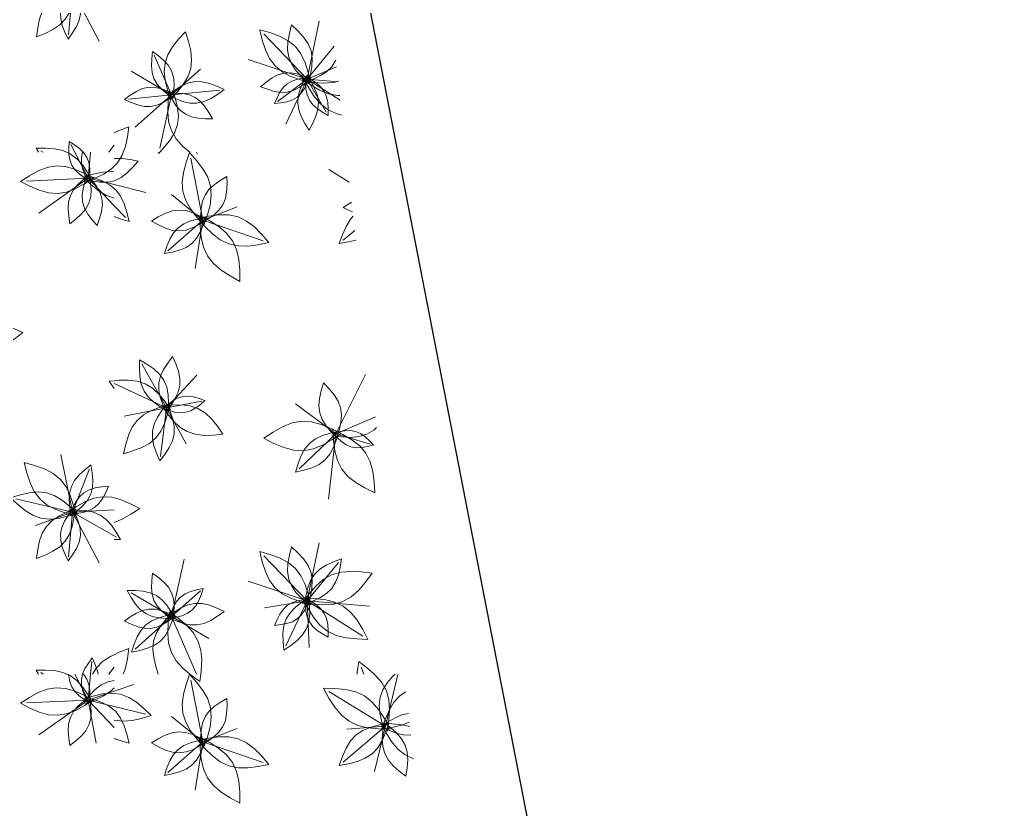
# Model space of a CAD drawing. Header units: metres. Extents: x 0 to 46.1, y -33.1 to 1.9.
# Drawn here: x 41.637 to 45.36, y -14.52 to -11.491 of the extents above; entities that cross this region are included whole.
import ezdxf

# ---------------------------------------------------------------- set-up
doc = ezdxf.new("R2010")
doc.units = ezdxf.units.M
doc.header["$LTSCALE"] = 0.02
doc.layers.add('AB_EXT_MASSIF', color=8, linetype='Continuous', lineweight=9)
doc.layers.add('SITE', color=7, linetype='Continuous', lineweight=25, true_color=0x000000)

msp = doc.modelspace()

# ---------------------------------------------------------------- linework, layer by layer
at = {"layer": 'AB_EXT_MASSIF', "lineweight": 9, "true_color": 0x606060, "transparency": 33554597}
for points in [[(41.8504, -11.3666), (41.8458, -11.4013), (41.8391, -11.4343), (41.8284, -11.4643), (41.8127, -11.4903), (41.7915, -11.512), (41.7651, -11.5298), (41.7348, -11.5446), (41.7024, -11.5577), (41.707, -11.5231), (41.7137, -11.4901), (41.7244, -11.4601), (41.7401, -11.4341), (41.7613, -11.4123), (41.7877, -11.3945), (41.818, -11.3798), (41.8504, -11.3666)], [(41.8412, -11.366), (41.8536, -11.3923), (41.8638, -11.4184), (41.8698, -11.4442), (41.8705, -11.4695), (41.8654, -11.4943), (41.855, -11.5186), (41.8404, -11.5426), (41.8237, -11.5663), (41.8113, -11.54), (41.8011, -11.5139), (41.7951, -11.4881), (41.7944, -11.4628), (41.7995, -11.438), (41.8099, -11.4137), (41.8245, -11.3897), (41.8412, -11.366)], [(41.84, -11.38), (41.8251, -11.5503)], [(41.84, -11.38), (41.9419, -11.574)], [(42.74, -11.72), (42.7856, -11.4974)], [(42.216, -11.7981), (42.2043, -11.7616), (42.1954, -11.7257), (42.1919, -11.691), (42.1953, -11.6578), (42.2061, -11.6262), (42.2239, -11.5962), (42.247, -11.5673), (42.273, -11.539), (42.2847, -11.5756), (42.2936, -11.6115), (42.2971, -11.6462), (42.2937, -11.6794), (42.2829, -11.711), (42.2651, -11.741), (42.242, -11.7699), (42.216, -11.7981)], [(42.7537, -11.7343), (42.7144, -11.723), (42.6774, -11.7096), (42.6446, -11.6922), (42.6172, -11.6695), (42.5957, -11.6412), (42.5797, -11.6077), (42.5678, -11.5702), (42.5582, -11.5305), (42.5974, -11.5417), (42.6344, -11.5551), (42.6673, -11.5726), (42.6946, -11.5952), (42.7161, -11.6235), (42.7322, -11.657), (42.7441, -11.6946), (42.7537, -11.7343)], [(42.7445, -11.7357), (42.7202, -11.7124), (42.6983, -11.6884), (42.681, -11.6631), (42.6697, -11.6361), (42.6649, -11.6072), (42.666, -11.5766), (42.6717, -11.5447), (42.6799, -11.512), (42.7042, -11.5353), (42.7261, -11.5592), (42.7434, -11.5845), (42.7547, -11.6116), (42.7595, -11.6404), (42.7584, -11.6711), (42.7527, -11.703), (42.7445, -11.7357)], [(42.74, -11.72), (42.5738, -11.5468)], [(42.2255, -11.7925), (42.2027, -11.7759), (42.182, -11.7583), (42.1649, -11.7392), (42.1526, -11.7181), (42.1454, -11.6946), (42.143, -11.6691), (42.1443, -11.642), (42.1475, -11.614), (42.1702, -11.6307), (42.191, -11.6482), (42.2081, -11.6673), (42.2204, -11.6884), (42.2276, -11.7119), (42.2299, -11.7374), (42.2287, -11.7645), (42.2255, -11.7925)], [(42.74, -11.72), (42.8437, -11.5932)], [(42.22, -11.78), (42.1537, -11.6283)], [(42.74, -11.72), (42.5134, -11.6442)], [(42.8497, -11.6472), (42.8492, -11.6486), (42.8339, -11.6723), (42.8137, -11.692), (42.7888, -11.7078), (42.7604, -11.7208), (42.7301, -11.7321)], [(42.22, -11.78), (42.0648, -11.6889)], [(42.22, -11.78), (42.3308, -11.6816)], [(42.74, -11.72), (42.8525, -11.6722)], [(42.7534, -11.7178), (42.7317, -11.7357), (42.7096, -11.7514), (42.6869, -11.7632), (42.6634, -11.7698), (42.639, -11.7709), (42.6137, -11.7669), (42.5878, -11.759), (42.5616, -11.7489), (42.5833, -11.7311), (42.6054, -11.7154), (42.6281, -11.7036), (42.6516, -11.6969), (42.676, -11.6958), (42.7013, -11.6998), (42.7272, -11.7078), (42.7534, -11.7178)], [(42.7494, -11.713), (42.7399, -11.7353), (42.7294, -11.7561), (42.7168, -11.7742), (42.7015, -11.7888), (42.6832, -11.7994), (42.6623, -11.8065), (42.6394, -11.8108), (42.6153, -11.8136), (42.6247, -11.7913), (42.6353, -11.7704), (42.6479, -11.7523), (42.6632, -11.7378), (42.6814, -11.7272), (42.7023, -11.7201), (42.7253, -11.7158), (42.7494, -11.713)], [(42.74, -11.72), (42.626, -11.8056)], [(42.74, -11.72), (42.658, -11.8925)], [(42.7394, -11.7053), (42.7557, -11.7309), (42.7697, -11.7566), (42.7793, -11.7825), (42.7834, -11.8086), (42.7814, -11.8349), (42.7738, -11.8615), (42.762, -11.8882), (42.7478, -11.915), (42.7315, -11.8894), (42.7175, -11.8637), (42.7078, -11.8378), (42.7037, -11.8117), (42.7057, -11.7854), (42.7133, -11.7589), (42.7252, -11.7321), (42.7394, -11.7053)], [(42.8648, -11.7828), (42.8563, -11.7831), (42.8216, -11.7762), (42.7874, -11.7618), (42.7538, -11.7417), (42.7204, -11.7184)], [(42.8586, -11.7273), (42.8417, -11.7323), (42.8035, -11.7355), (42.763, -11.7332), (42.7212, -11.728)], [(42.8731, -11.8575), (42.8512, -11.852), (42.8176, -11.8358), (42.7885, -11.8123), (42.7638, -11.7822), (42.7422, -11.7469), (42.7225, -11.7089)], [(42.734, -11.7096), (42.7556, -11.722), (42.7755, -11.7353), (42.7924, -11.7504), (42.8053, -11.7678), (42.8139, -11.7877), (42.8186, -11.8099), (42.8201, -11.8339), (42.82, -11.8588), (42.7984, -11.8464), (42.7785, -11.833), (42.7616, -11.8179), (42.7486, -11.8005), (42.74, -11.7806), (42.7354, -11.7584), (42.7339, -11.7345), (42.734, -11.7096)], [(42.74, -11.72), (42.8131, -11.8468)], [(42.74, -11.72), (42.8667, -11.8002)], [(42.74, -11.72), (42.8589, -11.7297)], [(42.2336, -11.7787), (42.2107, -11.7952), (42.1875, -11.8096), (42.164, -11.82), (42.1399, -11.8252), (42.1153, -11.8247), (42.0902, -11.8191), (42.0647, -11.8095), (42.039, -11.7977), (42.0619, -11.7812), (42.0851, -11.7668), (42.1086, -11.7564), (42.1327, -11.7512), (42.1573, -11.7516), (42.1824, -11.7573), (42.2079, -11.7669), (42.2336, -11.7787)], [(42.2237, -11.7631), (42.2346, -11.7971), (42.2429, -11.8306), (42.2462, -11.8629), (42.243, -11.8938), (42.2329, -11.9232), (42.2163, -11.9512), (42.1948, -11.9781), (42.1747, -12)], [(42.2048, -11.7815), (42.2304, -11.763), (42.2563, -11.747), (42.2826, -11.7354), (42.3094, -11.7296), (42.3369, -11.73), (42.3649, -11.7363), (42.3934, -11.7471), (42.4221, -11.7602), (42.3965, -11.7787), (42.3707, -11.7947), (42.3444, -11.8063), (42.3175, -11.8121), (42.29, -11.8117), (42.262, -11.8054), (42.2335, -11.7946), (42.2048, -11.7815)], [(42.2899, -12), (42.2636, -11.9778), (42.2379, -11.9491), (42.2194, -11.9173), (42.2087, -11.8822), (42.2051, -11.8439), (42.207, -11.8032), (42.2118, -11.7613)], [(42.22, -11.78), (42.4047, -11.7619)], [(42.22, -11.78), (42.0546, -11.7962)], [(42.22, -11.78), (42.0801, -11.9042)], [(42.22, -11.78), (42.1749, -11.9851)], [(42.2082, -11.7731), (42.2364, -11.7732), (42.2636, -11.7752), (42.2887, -11.7806), (42.3111, -11.7905), (42.3307, -11.8053), (42.3477, -11.8245), (42.3626, -11.8473), (42.3765, -11.8718), (42.3483, -11.8717), (42.3212, -11.8698), (42.2961, -11.8643), (42.2736, -11.8544), (42.254, -11.8397), (42.237, -11.8204), (42.2221, -11.7977), (42.2082, -11.7731)], [(42, -11.9259), (42.0197, -11.9165), (42.0561, -11.9022), (42.0506, -11.941), (42.0428, -11.9779), (42.0347, -12)], [(41.7101, -12), (41.7015, -11.9849), (41.7371, -11.9849), (41.7715, -11.9872), (41.8032, -11.9938), (41.8174, -12)], [(41.8266, -12), (41.8263, -11.9836), (41.8276, -11.959), (41.8484, -11.9722), (41.8674, -11.9864), (41.8812, -12)], [(41.8487, -12), (41.8338, -11.9711)], [(41.9789, -12), (42, -11.9733)], [(41.7275, -12), (41.7185, -11.9948)], [(41.8174, -12), (41.8317, -12.0062), (41.8566, -12.0248), (41.8782, -12.049), (41.8973, -12.0777), (41.9149, -12.1087)], [(41.9054, -12.1106), (41.8847, -12.0973), (41.8656, -12.0832), (41.8496, -12.0674), (41.8377, -12.0496), (41.8302, -12.0295), (41.8267, -12.0073), (41.8266, -12)], [(41.9, -12.1), (41.8487, -12)], [(41.8988, -12.1122), (41.8883, -12.0892), (41.8797, -12.0664), (41.8746, -12.0439), (41.8742, -12.0219), (41.8788, -12.0004), (41.879, -12)], [(41.8812, -12), (41.8834, -12.0022), (41.8953, -12.02), (41.9029, -12.0401), (41.9064, -12.0622), (41.9067, -12.086), (41.9054, -12.1106)], [(41.9, -12.1), (41.9097, -12)], [(42.0347, -12), (42.0305, -12.0114), (42.0126, -12.0404), (42, -12.0531)], [(42, -12.0248), (42.0021, -12.0243), (42.0309, -12.0239), (42.0611, -12.0278), (42.0921, -12.0339), (42.0714, -12.0578), (42.05, -12.0794), (42.0271, -12.0968), (42.0023, -12.1087), (42, -12.1092)], [(42.1747, -12), (42.1706, -12.0044), (42.1692, -12)], [(42.3438, -12.2795), (42.3167, -12.2487), (42.2927, -12.2172), (42.2744, -12.1847), (42.2635, -12.1506), (42.2607, -12.115), (42.2653, -12.0779), (42.2756, -12.0398), (42.289, -12.0009), (42.3161, -12.0318), (42.3401, -12.0632), (42.3585, -12.0958), (42.3694, -12.1298), (42.3722, -12.1654), (42.3676, -12.2025), (42.3572, -12.2407), (42.3438, -12.2795)], [(42.34, -12.26), (42.2934, -12.0232)], [(42.3161, -12), (42.3194, -12.0076)], [(41.9195, -12.0991), (41.8856, -12.1209), (41.8517, -12.1397), (41.8174, -12.1527), (41.7829, -12.1583), (41.7479, -12.1559), (41.7126, -12.146), (41.6771, -12.1305), (41.6414, -12.1119), (41.6753, -12.0901), (41.7092, -12.0713), (41.7435, -12.0583), (41.778, -12.0527), (41.813, -12.0551), (41.8482, -12.0649), (41.8838, -12.0805), (41.9195, -12.0991)], [(42, -12.0531), (41.9886, -12.0646), (41.9588, -12.0843), (41.9247, -12.1005), (41.8882, -12.1149)], [(41.9, -12.1), (41.6637, -12.1108)], [(41.9, -12.1), (41.7117, -12.2336)], [(41.9053, -12.0869), (41.9095, -12.1158), (41.9116, -12.1439), (41.9099, -12.1704), (41.9032, -12.195), (41.891, -12.2173), (41.8739, -12.2377), (41.8529, -12.2564), (41.8298, -12.2744), (41.8256, -12.2455), (41.8235, -12.2174), (41.8252, -12.1908), (41.8319, -12.1663), (41.8441, -12.1439), (41.8612, -12.1236), (41.8822, -12.1048), (41.9053, -12.0869)], [(41.8974, -12.0864), (41.9162, -12.108), (41.9328, -12.13), (41.9454, -12.1528), (41.9529, -12.1765), (41.9547, -12.2014), (41.9514, -12.2272), (41.944, -12.2538), (41.9345, -12.2808), (41.9157, -12.2592), (41.8991, -12.2372), (41.8865, -12.2144), (41.879, -12.1906), (41.8772, -12.1658), (41.8806, -12.14), (41.8879, -12.1134), (41.8974, -12.0864)], [(41.8818, -12.0955), (41.9189, -12.0846), (41.9554, -12.0765), (41.9906, -12.0737), (42, -12.0749)], [(42, -12.1768), (41.9999, -12.1768), (41.9682, -12.1651), (41.9383, -12.1464), (41.9097, -12.1224), (41.8818, -12.0955)], [(41.8882, -12.0876), (41.9222, -12.0975), (41.9542, -12.1093), (41.9826, -12.1245), (42, -12.1391)], [(41.9, -12.1), (42, -12.2052)], [(41.9, -12.1), (42, -12.1244)], [(42.3331, -12.2725), (42.3324, -12.243), (42.3337, -12.2145), (42.3387, -12.188), (42.3484, -12.1642), (42.3634, -12.1432), (42.3831, -12.1249), (42.4065, -12.1086), (42.4319, -12.0933), (42.4326, -12.1229), (42.4313, -12.1514), (42.4263, -12.1779), (42.4165, -12.2017), (42.4016, -12.2227), (42.3819, -12.241), (42.3585, -12.2573), (42.3331, -12.2725)], [(42.9016, -12.1148), (42.8234, -12.0666)], [(42, -12.1092), (41.9755, -12.1146), (41.9467, -12.115), (41.9165, -12.1111), (41.8855, -12.105)], [(42, -12.1244), (42.1213, -12.1541)], [(42, -12.1391), (42.0063, -12.1443), (42.0248, -12.1689), (42.0386, -12.1981), (42.0487, -12.2306), (42.0569, -12.2651), (42.0229, -12.2552), (42, -12.2467)], [(42.34, -12.26), (42.2192, -12.1626)], [(42, -12.2052), (42.0434, -12.2509)], [(42.34, -12.26), (42.4711, -12.2093)], [(42.9143, -12.2287), (42.901, -12.2233), (42.8783, -12.2124), (42.8991, -12.1981), (42.9102, -12.1915)], [(42.3548, -12.2597), (42.3287, -12.2756), (42.3025, -12.2892), (42.2762, -12.2984), (42.2498, -12.302), (42.2233, -12.2995), (42.1967, -12.2913), (42.17, -12.2788), (42.1432, -12.2639), (42.1693, -12.248), (42.1955, -12.2344), (42.2218, -12.2252), (42.2482, -12.2216), (42.2747, -12.2241), (42.3013, -12.2323), (42.3281, -12.2448), (42.3548, -12.2597)], [(42.3511, -12.2503), (42.3413, -12.2791), (42.3301, -12.3062), (42.3159, -12.3301), (42.2981, -12.3497), (42.2763, -12.3647), (42.2508, -12.3755), (42.2224, -12.383), (42.1925, -12.3888), (42.2023, -12.36), (42.2135, -12.3329), (42.2277, -12.309), (42.2455, -12.2894), (42.2673, -12.2744), (42.2928, -12.2636), (42.3212, -12.2561), (42.3511, -12.2503)], [(42.3209, -12.2535), (42.3617, -12.2453), (42.4015, -12.2402), (42.4394, -12.2406), (42.4748, -12.2483), (42.5075, -12.2638), (42.5377, -12.2867), (42.566, -12.3151), (42.5933, -12.3466), (42.5525, -12.3547), (42.5127, -12.3599), (42.4748, -12.3595), (42.4394, -12.3518), (42.4067, -12.3362), (42.3765, -12.3133), (42.3482, -12.2849), (42.3209, -12.2535)], [(42.3293, -12.2423), (42.3668, -12.2628), (42.4014, -12.285), (42.4309, -12.3103), (42.4536, -12.3396), (42.4691, -12.3734), (42.4777, -12.4113), (42.4812, -12.4523), (42.4819, -12.495), (42.4445, -12.4745), (42.4098, -12.4523), (42.3804, -12.427), (42.3576, -12.3976), (42.3422, -12.3639), (42.3335, -12.326), (42.33, -12.285), (42.3293, -12.2423)], [(42.9263, -12.337), (42.8987, -12.3439), (42.8632, -12.3503), (42.8752, -12.3163), (42.889, -12.2844), (42.9061, -12.2563), (42.9162, -12.2456)], [(42.34, -12.26), (42.2052, -12.3777)], [(42.34, -12.26), (42.3111, -12.4453)], [(42.34, -12.26), (42.5715, -12.3391)], [(42.9222, -12.3001), (42.8784, -12.3374)], [(41.3597, -12.7222), (41.3937, -12.6972), (41.4281, -12.6754), (41.4632, -12.6596), (41.499, -12.6515), (41.5358, -12.6519), (41.5734, -12.66), (41.6116, -12.674), (41.6501, -12.6913), (41.6161, -12.7163), (41.5817, -12.738), (41.5466, -12.7539), (41.5108, -12.7619), (41.474, -12.7616), (41.4364, -12.7535), (41.3982, -12.7394), (41.3597, -12.7222)], [(42.2077, -12.9939), (42.1795, -12.9771), (42.1535, -12.959), (42.1315, -12.9387), (42.1149, -12.9155), (42.104, -12.889), (42.0984, -12.8597), (42.0969, -12.828), (42.0975, -12.7952), (42.1258, -12.812), (42.1518, -12.8301), (42.1737, -12.8504), (42.1904, -12.8736), (42.2013, -12.9), (42.2069, -12.9294), (42.2084, -12.9611), (42.2077, -12.9939)], [(42.1982, -12.9948), (42.1861, -12.9665), (42.1763, -12.9385), (42.1708, -12.911), (42.171, -12.8842), (42.1773, -12.8582), (42.1892, -12.8328), (42.2055, -12.808), (42.2241, -12.7835), (42.2362, -12.8118), (42.246, -12.8398), (42.2515, -12.8673), (42.2513, -12.8941), (42.245, -12.9201), (42.2331, -12.9454), (42.2168, -12.9703), (42.1982, -12.9948)], [(42.2, -12.98), (42.1064, -12.8111)], [(42, -12.9057), (41.9805, -12.8776), (42, -12.8759)], [(42, -12.8759), (42.018, -12.8742), (42.0543, -12.8734), (42.0883, -12.8775), (42.1194, -12.8878), (42.1473, -12.905), (42.1723, -12.9285), (42.195, -12.9568), (42.2165, -12.9877)], [(42.2, -12.98), (42.3163, -12.8552)], [(42.85, -13.08), (42.964, -12.8519)], [(42.2, -12.98), (42, -12.8867)], [(42.8535, -13.0947), (42.8319, -13.0721), (42.8127, -13.0489), (42.7977, -13.0247), (42.7884, -12.9991), (42.7852, -12.9721), (42.7875, -12.9437), (42.7942, -12.9143), (42.8032, -12.8844), (42.8248, -12.907), (42.844, -12.9302), (42.859, -12.9544), (42.8683, -12.98), (42.8716, -13.007), (42.8692, -13.0354), (42.8625, -13.0648), (42.8535, -13.0947)], [(42.1888, -12.9822), (42.2065, -12.9667), (42.2245, -12.953), (42.2432, -12.9426), (42.2627, -12.9364), (42.283, -12.9348), (42.3042, -12.9375), (42.3261, -12.9435), (42.3482, -12.9512), (42.3306, -12.9666), (42.3126, -12.9803), (42.2939, -12.9908), (42.2744, -12.997), (42.2541, -12.9985), (42.2329, -12.9958), (42.211, -12.9899), (42.1888, -12.9822)], [(42.2, -12.98), (42.3355, -12.9537)], [(42.2124, -12.9668), (42.2041, -13.0032), (42.1937, -13.0378), (42.1794, -13.0687), (42.1601, -13.0949), (42.1353, -13.116), (42.1054, -13.1324), (42.0717, -13.1452), (42.0359, -13.156), (42.0442, -13.1195), (42.0546, -13.085), (42.0689, -13.054), (42.0882, -13.0278), (42.113, -13.0067), (42.1428, -12.9904), (42.1765, -12.9776), (42.2124, -12.9668)], [(42.2, -12.98), (42.0384, -13.0114)], [(42.2019, -12.9647), (42.2144, -12.994), (42.2246, -13.023), (42.2302, -13.0514), (42.23, -13.0792), (42.2235, -13.1061), (42.2111, -13.1324), (42.1943, -13.1581), (42.175, -13.1835), (42.1625, -13.1542), (42.1523, -13.1252), (42.1467, -13.0967), (42.1469, -13.069), (42.1534, -13.042), (42.1658, -13.0158), (42.1826, -12.9901), (42.2019, -12.9647)], [(42.2, -12.98), (42.1772, -13.166)], [(42.1837, -12.9724), (42.2207, -12.969), (42.2566, -12.9682), (42.2902, -12.9722), (42.321, -12.9824), (42.3485, -12.9994), (42.3732, -13.0226), (42.3957, -13.0506), (42.4169, -13.0811), (42.3799, -13.0845), (42.344, -13.0853), (42.3104, -13.0813), (42.2796, -13.0711), (42.252, -13.0541), (42.2274, -13.0309), (42.2049, -13.0029), (42.1837, -12.9724)], [(42.2, -12.98), (42.2762, -13.1174)], [(42.85, -13.08), (42.695, -12.9651)], [(42.8708, -13.0787), (42.835, -13.1025), (42.799, -13.1231), (42.7627, -13.1375), (42.7259, -13.144), (42.6886, -13.142), (42.6508, -13.132), (42.6126, -13.116), (42.5742, -13.0966), (42.61, -13.0728), (42.646, -13.0523), (42.6823, -13.0379), (42.7191, -13.0314), (42.7564, -13.0334), (42.7942, -13.0434), (42.8324, -13.0594), (42.8708, -13.0787)], [(42.85, -13.08), (43.0016, -13.0142)], [(42.8616, -13.069), (42.8523, -13.1007), (42.8412, -13.1306), (42.827, -13.1571), (42.8085, -13.1792), (42.7854, -13.1965), (42.7582, -13.2093), (42.7277, -13.2187), (42.6955, -13.2263), (42.7049, -13.1946), (42.7159, -13.1647), (42.7302, -13.1382), (42.7487, -13.1161), (42.7717, -13.0988), (42.799, -13.086), (42.8294, -13.0766), (42.8616, -13.069)], [(43.0062, -13.0557), (42.9958, -13.0649), (42.9684, -13.0808), (42.938, -13.09), (42.905, -13.093), (42.87, -13.0913), (42.8338, -13.087)], [(42.8388, -13.063), (42.8765, -13.0817), (42.9115, -13.1021), (42.9415, -13.1259), (42.965, -13.1539), (42.9816, -13.1865), (42.9916, -13.2235), (42.9967, -13.2637), (42.9991, -13.3057), (42.9614, -13.287), (42.9264, -13.2665), (42.8964, -13.2428), (42.8728, -13.2148), (42.8563, -13.1822), (42.8463, -13.1452), (42.8412, -13.105), (42.8388, -13.063)], [(42.8391, -13.0768), (42.8619, -13.0712), (42.8842, -13.0674), (42.9055, -13.0668), (42.9255, -13.0703), (42.9443, -13.0783), (42.9618, -13.0905), (42.9784, -13.1059), (42.9944, -13.1229), (42.9717, -13.1284), (42.9494, -13.1322), (42.9281, -13.1329), (42.908, -13.1293), (42.8893, -13.1213), (42.8718, -13.1092), (42.8552, -13.0938), (42.8391, -13.0768)], [(42.85, -13.08), (42.7088, -13.2137)], [(42.85, -13.08), (42.8214, -13.3295)], [(42.85, -13.08), (42.982, -13.1192)], [(41.84, -13.38), (41.7957, -13.1593)], [(41.8539, -13.3944), (41.8142, -13.3832), (41.7767, -13.3698), (41.7435, -13.3523), (41.7157, -13.3296), (41.6938, -13.3011), (41.6774, -13.2673), (41.6653, -13.2294), (41.6554, -13.1893), (41.6951, -13.2005), (41.7325, -13.2139), (41.7658, -13.2314), (41.7936, -13.2541), (41.8154, -13.2826), (41.8318, -13.3164), (41.844, -13.3543), (41.8539, -13.3944)], [(41.8347, -13.3937), (41.83, -13.3637), (41.8275, -13.3346), (41.829, -13.307), (41.8358, -13.2815), (41.8481, -13.2582), (41.8657, -13.237), (41.8873, -13.2173), (41.9111, -13.1984), (41.9157, -13.2284), (41.9182, -13.2575), (41.9167, -13.285), (41.91, -13.3106), (41.8976, -13.3339), (41.88, -13.3551), (41.8584, -13.3748), (41.8347, -13.3937)], [(41.84, -13.38), (41.905, -13.214)], [(41.8295, -13.3876), (41.8404, -13.3632), (41.8524, -13.3405), (41.8666, -13.3208), (41.8837, -13.3052), (41.9039, -13.2938), (41.927, -13.2865), (41.9523, -13.2821), (41.9788, -13.2795), (41.968, -13.3039), (41.956, -13.3266), (41.9418, -13.3462), (41.9247, -13.3619), (41.9045, -13.3732), (41.8814, -13.3806), (41.8561, -13.3849), (41.8295, -13.3876)], [(41.8579, -13.3842), (41.8216, -13.3953), (41.786, -13.4035), (41.7517, -13.4065), (41.7189, -13.4028), (41.6879, -13.3916), (41.6585, -13.3736), (41.6303, -13.3504), (41.6027, -13.3244), (41.639, -13.3133), (41.6745, -13.3051), (41.7089, -13.302), (41.7417, -13.3058), (41.7727, -13.317), (41.8021, -13.335), (41.8303, -13.3582), (41.8579, -13.3842)], [(41.84, -13.38), (41.6231, -13.3292)], [(41.8206, -13.3811), (41.8541, -13.359), (41.8879, -13.3399), (41.9219, -13.3266), (41.9564, -13.3207), (41.9913, -13.3228), (42, -13.3251)], [(42, -13.3251), (42.0266, -13.3323), (42.0623, -13.3474), (42.0981, -13.3657), (42.0645, -13.3878), (42.0308, -13.4068), (42, -13.4189)], [(41.8504, -13.3666), (41.8458, -13.4013), (41.8391, -13.4343), (41.8284, -13.4643), (41.8127, -13.4903), (41.7915, -13.512), (41.7651, -13.5298), (41.7348, -13.5446), (41.7024, -13.5577), (41.707, -13.5231), (41.7137, -13.4901), (41.7244, -13.4601), (41.7401, -13.4341), (41.7613, -13.4123), (41.7877, -13.3945), (41.818, -13.3798), (41.8504, -13.3666)], [(41.8412, -13.366), (41.8536, -13.3923), (41.8638, -13.4184), (41.8698, -13.4442), (41.8705, -13.4695), (41.8654, -13.4943), (41.855, -13.5186), (41.8404, -13.5426), (41.8237, -13.5663), (41.8113, -13.54), (41.8011, -13.5139), (41.7951, -13.4881), (41.7944, -13.4628), (41.7995, -13.438), (41.8099, -13.4137), (41.8245, -13.3897), (41.8412, -13.366)], [(41.84, -13.38), (41.698, -13.4304)], [(41.84, -13.38), (41.8251, -13.5503)], [(41.8261, -13.3721), (41.8591, -13.3718), (41.8908, -13.3736), (41.9202, -13.3795), (41.9465, -13.3907), (41.9697, -13.4076), (41.9898, -13.4298), (42, -13.4448)], [(41.84, -13.38), (42, -13.3711)], [(41.84, -13.38), (41.9419, -13.574)], [(41.84, -13.38), (42, -13.4707)], [(42, -13.4448), (42.0077, -13.456), (42.0243, -13.4845), (42, -13.4848)], [(42, -13.4707), (42.0084, -13.4755)], [(42.7445, -13.7357), (42.7202, -13.7124), (42.6983, -13.6884), (42.681, -13.6631), (42.6697, -13.6361), (42.6649, -13.6072), (42.666, -13.5766), (42.6717, -13.5447), (42.6799, -13.512), (42.7042, -13.5353), (42.7261, -13.5592), (42.7434, -13.5845), (42.7547, -13.6116), (42.7595, -13.6404), (42.7584, -13.6711), (42.7527, -13.703), (42.7445, -13.7357)], [(42.74, -13.72), (42.7856, -13.4974)], [(42.7537, -13.7343), (42.7144, -13.723), (42.6774, -13.7096), (42.6446, -13.6922), (42.6172, -13.6695), (42.5957, -13.6412), (42.5797, -13.6077), (42.5678, -13.5702), (42.5582, -13.5305), (42.5974, -13.5417), (42.6344, -13.5551), (42.6673, -13.5726), (42.6946, -13.5952), (42.7161, -13.6235), (42.7322, -13.657), (42.7441, -13.6946), (42.7537, -13.7343)], [(42.74, -13.72), (42.5738, -13.5468)], [(42.22, -13.78), (42.2684, -13.5598)], [(42.7301, -13.7321), (42.7352, -13.7001), (42.7422, -13.6697), (42.7528, -13.6422), (42.768, -13.6185), (42.7882, -13.5988), (42.8131, -13.583), (42.8415, -13.57), (42.8719, -13.5587), (42.8668, -13.5907), (42.8597, -13.6211), (42.8492, -13.6486), (42.8339, -13.6723), (42.8137, -13.692), (42.7888, -13.7078), (42.7604, -13.7208), (42.7301, -13.7321)], [(42.74, -13.72), (42.8605, -13.5725)], [(42.2255, -13.7925), (42.2027, -13.7759), (42.182, -13.7583), (42.1649, -13.7392), (42.1526, -13.7181), (42.1454, -13.6946), (42.143, -13.6691), (42.1443, -13.642), (42.1475, -13.614), (42.1702, -13.6307), (42.191, -13.6482), (42.2081, -13.6673), (42.2204, -13.6884), (42.2276, -13.7119), (42.2299, -13.7374), (42.2287, -13.7645), (42.2255, -13.7925)], [(42.7212, -13.728), (42.7464, -13.6943), (42.7729, -13.6635), (42.8017, -13.6382), (42.8335, -13.6201), (42.8687, -13.6097), (42.9069, -13.6065), (42.9474, -13.6088), (42.9891, -13.614), (42.9639, -13.6477), (42.9375, -13.6785), (42.9087, -13.7038), (42.8768, -13.7219), (42.8417, -13.7323), (42.8035, -13.7355), (42.763, -13.7332), (42.7212, -13.728)], [(42.74, -13.72), (42.5134, -13.6442)], [(42.2328, -13.7875), (42.2022, -13.7874), (42.1727, -13.7852), (42.1455, -13.7794), (42.1211, -13.7686), (42.0999, -13.7526), (42.0814, -13.7317), (42.0652, -13.707), (42.0502, -13.6804), (42.0808, -13.6805), (42.1102, -13.6826), (42.1375, -13.6885), (42.1618, -13.6992), (42.1831, -13.7153), (42.2015, -13.7362), (42.2177, -13.7608), (42.2328, -13.7875)], [(42.22, -13.78), (42.0648, -13.6889)], [(42.2109, -13.7881), (42.2188, -13.7642), (42.2279, -13.7416), (42.2395, -13.7218), (42.2541, -13.7054), (42.2721, -13.6929), (42.2931, -13.6838), (42.3166, -13.6773), (42.3413, -13.6723), (42.3334, -13.6963), (42.3242, -13.7188), (42.3127, -13.7386), (42.2981, -13.755), (42.2801, -13.7676), (42.259, -13.7767), (42.2356, -13.7831), (42.2109, -13.7881)], [(42.22, -13.78), (42.3308, -13.6816)], [(42.2048, -13.7815), (42.2304, -13.763), (42.2563, -13.747), (42.2826, -13.7354), (42.3094, -13.7296), (42.3369, -13.73), (42.3649, -13.7363), (42.3934, -13.7471), (42.4221, -13.7602), (42.3965, -13.7787), (42.3707, -13.7947), (42.3444, -13.8063), (42.3175, -13.8121), (42.29, -13.8117), (42.262, -13.8054), (42.2335, -13.7946), (42.2048, -13.7815)], [(42.74, -13.72), (42.5769, -13.7464)], [(42.7494, -13.713), (42.7399, -13.7353), (42.7294, -13.7561), (42.7168, -13.7742), (42.7015, -13.7888), (42.6832, -13.7994), (42.6623, -13.8065), (42.6394, -13.8108), (42.6153, -13.8136), (42.6247, -13.7913), (42.6353, -13.7704), (42.6479, -13.7523), (42.6632, -13.7378), (42.6814, -13.7272), (42.7023, -13.7201), (42.7253, -13.7158), (42.7494, -13.713)], [(42.7468, -13.7058), (42.7495, -13.7382), (42.7499, -13.7695), (42.7462, -13.7988), (42.7371, -13.8256), (42.7221, -13.8496), (42.7017, -13.871), (42.6771, -13.8904), (42.6503, -13.9088), (42.6476, -13.8764), (42.6472, -13.8451), (42.6508, -13.8157), (42.66, -13.7889), (42.675, -13.765), (42.6954, -13.7436), (42.7199, -13.7242), (42.7468, -13.7058)], [(42.74, -13.72), (42.658, -13.8925)], [(42.7225, -13.7089), (42.7653, -13.7105), (42.8064, -13.7149), (42.8442, -13.7244), (42.8778, -13.7406), (42.9068, -13.764), (42.9316, -13.7942), (42.9531, -13.8294), (42.9729, -13.8675), (42.9301, -13.8658), (42.889, -13.8615), (42.8512, -13.852), (42.8176, -13.8358), (42.7885, -13.8123), (42.7638, -13.7822), (42.7422, -13.7469), (42.7225, -13.7089)], [(42.734, -13.7096), (42.7556, -13.722), (42.7755, -13.7353), (42.7924, -13.7504), (42.8053, -13.7678), (42.8139, -13.7877), (42.8186, -13.8099), (42.8201, -13.8339), (42.82, -13.8588), (42.7984, -13.8464), (42.7785, -13.833), (42.7616, -13.8179), (42.7486, -13.8005), (42.74, -13.7806), (42.7354, -13.7584), (42.7339, -13.7345), (42.734, -13.7096)], [(42.74, -13.72), (42.7471, -13.8982)], [(42.74, -13.72), (42.9529, -13.8548)], [(42.74, -13.72), (42.9785, -13.7394)], [(42.2336, -13.7787), (42.2107, -13.7952), (42.1875, -13.8096), (42.164, -13.82), (42.1399, -13.8252), (42.1153, -13.8247), (42.0902, -13.8191), (42.0647, -13.8095), (42.039, -13.7977), (42.0619, -13.7812), (42.0851, -13.7668), (42.1086, -13.7564), (42.1327, -13.7512), (42.1573, -13.7516), (42.1824, -13.7573), (42.2079, -13.7669), (42.2336, -13.7787)], [(42.2315, -13.7698), (42.2216, -13.8), (42.21, -13.8284), (42.1954, -13.8535), (42.177, -13.8741), (42.1543, -13.89), (42.1277, -13.9015), (42.0981, -13.9096), (42.0669, -13.9159), (42.0769, -13.8857), (42.0884, -13.8573), (42.103, -13.8322), (42.1214, -13.8116), (42.1441, -13.7957), (42.1707, -13.7842), (42.2003, -13.7761), (42.2315, -13.7698)], [(42.1692, -14), (42.1597, -13.9704), (42.1515, -13.937), (42.1482, -13.9046), (42.1513, -13.8737), (42.1615, -13.8443), (42.178, -13.8163), (42.1995, -13.7894), (42.2237, -13.7631)], [(42.2899, -14), (42.2636, -13.9778), (42.2379, -13.9491), (42.2194, -13.9173), (42.2087, -13.8822), (42.2051, -13.8439), (42.207, -13.8032), (42.2118, -13.7613)], [(42.2118, -13.7613), (42.2459, -13.7862), (42.277, -13.8125), (42.3027, -13.8411), (42.3212, -13.8729), (42.3319, -13.9081), (42.3355, -13.9464), (42.3336, -13.987), (42.3321, -14)], [(42.22, -13.78), (42.0801, -13.9042)], [(42.22, -13.78), (42.3161, -14)], [(42.22, -13.78), (42.363, -13.8639)], [(41.9173, -14), (41.9318, -13.9766), (41.9558, -13.9525), (41.9856, -13.9328), (42, -13.9259)], [(42, -13.9259), (42.0197, -13.9165), (42.0561, -13.9022), (42.0506, -13.941), (42.0428, -13.9779), (42.0347, -14)], [(41.879, -14), (41.8881, -13.9793), (41.901, -13.9586), (41.9157, -13.9381), (41.9263, -13.961), (41.9349, -13.9839), (41.9385, -14)], [(41.9097, -14), (41.9144, -13.952)], [(42.9318, -14), (42.9322, -13.9933), (42.9379, -13.9519), (42.971, -13.9773), (42.9968, -14)], [(41.7101, -14), (41.7015, -13.9849), (41.7371, -13.9849), (41.7715, -13.9872), (41.8032, -13.9938), (41.8174, -14)], [(41.7275, -14), (41.7185, -13.9948)], [(41.8174, -14), (41.8317, -14.0062), (41.8566, -14.0248), (41.8782, -14.049), (41.8973, -14.0777), (41.9149, -14.1087)], [(41.9054, -14.1106), (41.8847, -14.0973), (41.8656, -14.0832), (41.8496, -14.0674), (41.8377, -14.0496), (41.8302, -14.0295), (41.8267, -14.0073), (41.8266, -14)], [(41.9, -14.1), (41.8487, -14)], [(41.8988, -14.1122), (41.8883, -14.0892), (41.8797, -14.0664), (41.8746, -14.0439), (41.8742, -14.0219), (41.8788, -14.0004), (41.879, -14)], [(41.8812, -14), (41.8834, -14.0022), (41.8953, -14.02), (41.9029, -14.0401), (41.9064, -14.0622), (41.9067, -14.086), (41.9054, -14.1106)], [(41.9, -14.1), (41.9097, -14)], [(41.9789, -14), (42, -13.9733)], [(42.3321, -14), (42.3288, -14.029), (42.2947, -14.004), (42.2899, -14)], [(42.9577, -14), (42.9467, -13.9733)], [(42.9968, -14), (43.0012, -14.0039), (43.0259, -14.0327), (43.0435, -14.0644), (43.0533, -14.0994), (43.0561, -14.1372), (43.0534, -14.1773), (43.0477, -14.2187)], [(43.0361, -14.2163), (43.0262, -14.1831), (43.0189, -14.1506), (43.0164, -14.1192), (43.0201, -14.0893), (43.0305, -14.0611), (43.0471, -14.0344), (43.0685, -14.0088), (43.0769, -14)], [(41.8855, -14.105), (41.9062, -14.0811), (41.9276, -14.0595), (41.9505, -14.0421), (41.9753, -14.0302), (42, -14.0248)], [(42.3438, -14.2795), (42.3167, -14.2487), (42.2927, -14.2172), (42.2744, -14.1847), (42.2635, -14.1506), (42.2607, -14.115), (42.2653, -14.0779), (42.2756, -14.0398), (42.289, -14.0009), (42.3161, -14.0318), (42.3401, -14.0632), (42.3585, -14.0958), (42.3694, -14.1298), (42.3722, -14.1654), (42.3676, -14.2025), (42.3572, -14.2407), (42.3438, -14.2795)], [(42.34, -14.26), (42.2934, -14.0232)], [(43.04, -14.2), (43.0879, -14.0024)], [(41.9195, -14.0991), (41.8856, -14.1209), (41.8517, -14.1397), (41.8174, -14.1527), (41.7829, -14.1583), (41.7479, -14.1559), (41.7126, -14.146), (41.6771, -14.1305), (41.6414, -14.1119), (41.6753, -14.0901), (41.7092, -14.0713), (41.7435, -14.0583), (41.778, -14.0527), (41.813, -14.0551), (41.8482, -14.0649), (41.8838, -14.0805), (41.9195, -14.0991)], [(41.8818, -14.0955), (41.9189, -14.0846), (41.9554, -14.0765), (41.9906, -14.0737), (42, -14.0749)], [(42, -14.0531), (41.9886, -14.0646), (41.9588, -14.0843), (41.9247, -14.1005), (41.8882, -14.1149)], [(41.9, -14.1), (42, -14.0656)], [(42, -14.0656), (42.0755, -14.0396)], [(42, -14.0749), (42.024, -14.0779), (42.0557, -14.0896), (42.0856, -14.1083), (42.1142, -14.1323), (42.1421, -14.1592), (42.1049, -14.1702), (42.0685, -14.1782), (42.0333, -14.181), (42, -14.1768)], [(43.0578, -14.211), (43.0146, -14.2099), (42.9731, -14.206), (42.9347, -14.1969), (42.9006, -14.1809), (42.871, -14.1576), (42.8457, -14.1275), (42.8235, -14.0922), (42.803, -14.0541), (42.8463, -14.0552), (42.8878, -14.0591), (42.9261, -14.0682), (42.9602, -14.0841), (42.9898, -14.1074), (43.0152, -14.1375), (43.0374, -14.1728), (43.0578, -14.211)], [(43.04, -14.2), (42.8234, -14.0666)], [(43.0252, -14.2125), (43.0386, -14.1748), (43.0539, -14.1394), (43.0728, -14.1083), (43.0966, -14.0829), (43.1187, -14.0681)], [(41.9, -14.1), (41.6637, -14.1108)], [(41.9, -14.1), (41.7117, -14.2336)], [(41.9053, -14.0869), (41.9095, -14.1158), (41.9116, -14.1439), (41.9099, -14.1704), (41.9032, -14.195), (41.891, -14.2173), (41.8739, -14.2377), (41.8529, -14.2564), (41.8298, -14.2744), (41.8256, -14.2455), (41.8235, -14.2174), (41.8252, -14.1908), (41.8319, -14.1663), (41.8441, -14.1439), (41.8612, -14.1236), (41.8822, -14.1048), (41.9053, -14.0869)], [(41.8882, -14.0876), (41.9222, -14.0975), (41.9542, -14.1093), (41.9826, -14.1245), (42, -14.1391)], [(41.9, -14.1), (41.9315, -14.2652)], [(41.9, -14.1), (42, -14.2052)], [(41.9, -14.1), (42, -14.1244)], [(42.3331, -14.2725), (42.3324, -14.243), (42.3337, -14.2145), (42.3387, -14.188), (42.3484, -14.1642), (42.3634, -14.1432), (42.3831, -14.1249), (42.4065, -14.1086), (42.4319, -14.0933), (42.4326, -14.1229), (42.4313, -14.1514), (42.4263, -14.1779), (42.4165, -14.2017), (42.4016, -14.2227), (42.3819, -14.241), (42.3585, -14.2573), (42.3331, -14.2725)], [(42, -14.1244), (42.1213, -14.1541)], [(42, -14.1391), (42.0063, -14.1443), (42.0248, -14.1689), (42.0386, -14.1981), (42.0487, -14.2306), (42.0569, -14.2651), (42.0229, -14.2552), (42, -14.2467)], [(42.34, -14.26), (42.2192, -14.1626)], [(43.0248, -14.2012), (43.0507, -14.1833), (43.0769, -14.1678), (43.1033, -14.1568), (43.128, -14.152)], [(43.1316, -14.184), (43.102, -14.1961), (43.0646, -14.2055), (43.0252, -14.2125)], [(43.0341, -14.1856), (43.0596, -14.2052), (43.0829, -14.2257), (43.102, -14.2479), (43.1156, -14.2724), (43.1232, -14.2994), (43.1253, -14.3286), (43.1232, -14.3596), (43.1188, -14.3915), (43.0932, -14.3719), (43.07, -14.3514), (43.0509, -14.3291), (43.0373, -14.3046), (43.0297, -14.2777), (43.0276, -14.2484), (43.0297, -14.2175), (43.0341, -14.1856)], [(42.3548, -14.2597), (42.3287, -14.2756), (42.3025, -14.2892), (42.2762, -14.2984), (42.2498, -14.302), (42.2233, -14.2995), (42.1967, -14.2913), (42.17, -14.2788), (42.1432, -14.2639), (42.1693, -14.248), (42.1955, -14.2344), (42.2218, -14.2252), (42.2482, -14.2216), (42.2747, -14.2241), (42.3013, -14.2323), (42.3281, -14.2448), (42.3548, -14.2597)], [(42.34, -14.26), (42.4711, -14.2093)], [(43.0533, -14.1887), (43.0413, -14.2227), (43.0275, -14.2546), (43.0104, -14.2827), (42.989, -14.3056), (42.9629, -14.3231), (42.9325, -14.3355), (42.8987, -14.3439), (42.8632, -14.3503), (42.8752, -14.3163), (42.889, -14.2844), (42.9061, -14.2563), (42.9275, -14.2334), (42.9536, -14.2159), (42.9841, -14.2036), (43.0178, -14.1951), (43.0533, -14.1887)], [(43.04, -14.2), (42.8784, -14.3374)], [(43.04, -14.2), (42.8922, -14.2113)], [(43.04, -14.2), (42.998, -14.3734)], [(43.0231, -14.1896), (43.0641, -14.1906), (43.1035, -14.1943), (43.1335, -14.2015)], [(43.1472, -14.3246), (43.1156, -14.3099), (43.0876, -14.2878), (43.0635, -14.2592), (43.0425, -14.2258), (43.0231, -14.1896)], [(43.1371, -14.234), (43.1366, -14.2341), (43.1092, -14.2331), (43.0813, -14.2262), (43.0532, -14.2149), (43.0248, -14.2012)], [(42.3511, -14.2503), (42.3413, -14.2791), (42.3301, -14.3062), (42.3159, -14.3301), (42.2981, -14.3497), (42.2763, -14.3647), (42.2508, -14.3755), (42.2224, -14.383), (42.1925, -14.3888), (42.2023, -14.36), (42.2135, -14.3329), (42.2277, -14.309), (42.2455, -14.2894), (42.2673, -14.2744), (42.2928, -14.2636), (42.3212, -14.2561), (42.3511, -14.2503)], [(42.34, -14.26), (42.2052, -14.3777)], [(42.34, -14.26), (42.3111, -14.4453)], [(42.3209, -14.2535), (42.3617, -14.2453), (42.4015, -14.2402), (42.4394, -14.2406), (42.4748, -14.2483), (42.5075, -14.2638), (42.5377, -14.2867), (42.566, -14.3151), (42.5933, -14.3466), (42.5525, -14.3547), (42.5127, -14.3599), (42.4748, -14.3595), (42.4394, -14.3518), (42.4067, -14.3362), (42.3765, -14.3133), (42.3482, -14.2849), (42.3209, -14.2535)], [(42.3293, -14.2423), (42.3668, -14.2628), (42.4014, -14.285), (42.4309, -14.3103), (42.4536, -14.3396), (42.4691, -14.3734), (42.4777, -14.4113), (42.4812, -14.4523), (42.4819, -14.495), (42.4445, -14.4745), (42.4098, -14.4523), (42.3804, -14.427), (42.3576, -14.3976), (42.3422, -14.3639), (42.3335, -14.326), (42.33, -14.285), (42.3293, -14.2423)], [(42.34, -14.26), (42.5715, -14.3391)]]:
    msp.add_lwpolyline(points, dxfattribs=at)
at = {"layer": 'SITE'}
msp.add_lwpolyline([(0, 0), (6.0974, -31.3132), (45.3602, -23.6679), (40.7508, 0), (0, 0)], close=True, dxfattribs=at)

doc.saveas('drawing.dxf')
